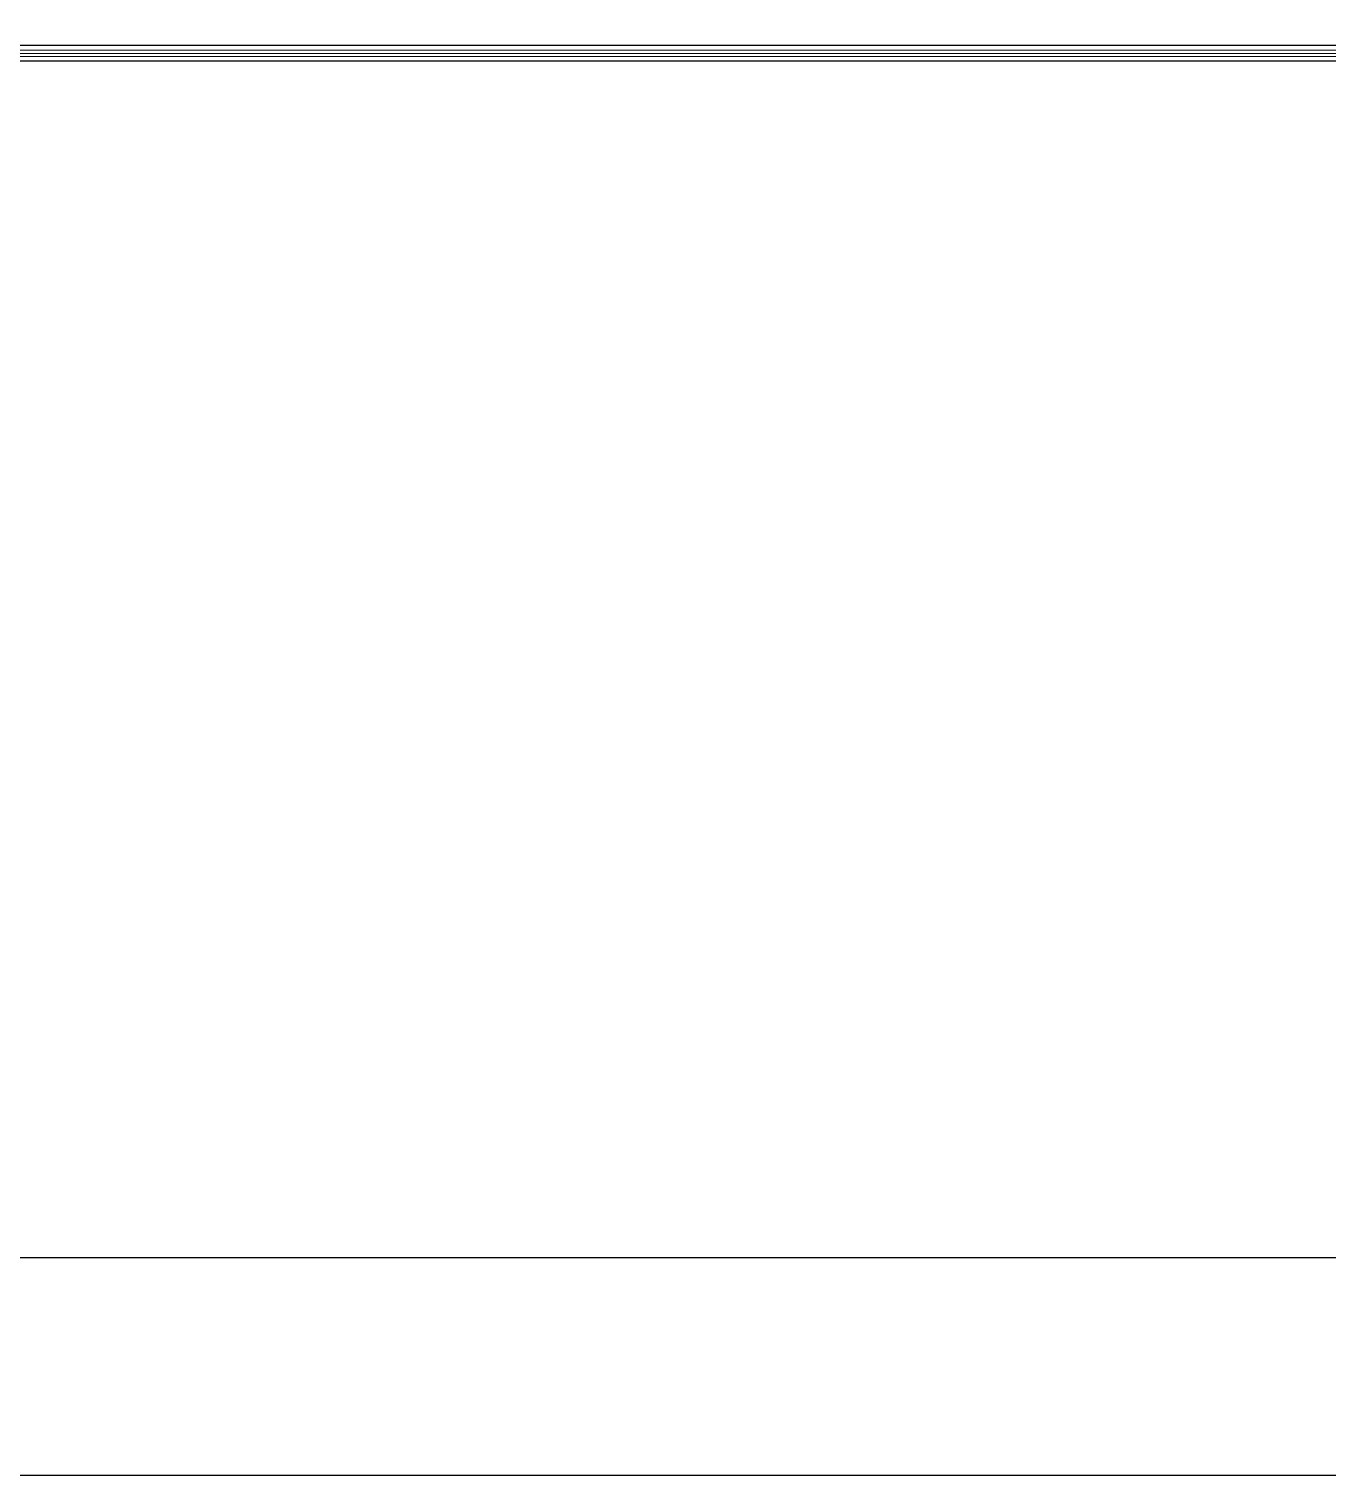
# Model space of a CAD drawing. Header units: inches. Extents: x 54 to 199, y 70 to 109.
# Drawn here: x 134.323 to 136.383, y 70.271 to 72.566 of the extents above; entities that cross this region are included whole.
import ezdxf
from ezdxf.enums import TextEntityAlignment as Align

# ---------------------------------------------------------------- set-up
doc = ezdxf.new("R2010")
doc.units = ezdxf.units.IN
doc.header["$MEASUREMENT"] = 0
doc.layers.add('DETAIL', color=2, linetype='Continuous')
doc.layers.add('GLASS-EEE', color=140, linetype='Continuous', lineweight=5)
doc.layers.add('GOLDCLADDING', color=7, linetype='Continuous', true_color=0xffc20a)
doc.styles.add('ROMANS', font='romans.shx')

# ---------------------------------------------------------------- blocks, each defined once
blk = doc.blocks.new('GRWRFHRH')
at = {"color": 252, "linetype": 'Continuous'}
for p, q in [((6.7345, -0.1296, 0.1445), (-8.3291, -0.1296, -0.1104)), ((6.7345, -0.1546, 0.1461), (-8.3291, -0.1546, -0.1104)), ((6.7345, -0.1546, 0.1461), (-8.3291, -0.1546, -0.1104))]:
    blk.add_line(p, q, dxfattribs=at)
at = {"layer": 'DETAIL', "color": 252, "linetype": 'Continuous'}
blk.add_line((6.7345, -0.1546, 0.1461), (-8.3291, -0.1546, -0.1104), dxfattribs=at)
at = {"layer": 'GLASS-EEE', "color": 252}
for p, q in [((6.7295, -0.1371, 0.1436), (-8.3241, -0.1371, -0.1104)), ((6.7295, -0.1471, 0.1436), (-8.3241, -0.1471, -0.1104)), ((6.7225, -0.1421, 0.1437), (-8.3171, -0.1421, -0.1102))]:
    blk.add_line(p, q, dxfattribs=at)
at = {"color": 252, "style": 'ROMANS'}
for p in [(-5.1176, 7.4592, 0), (3.1653, 4.7064, 0), (-5.1176, 4.6287, 0)]:
    blk.add_attdef('ELEV', text='', height=0.1035, dxfattribs=at).set_placement(p, align=Align.BOTTOM_LEFT)
for p in [(-5.1176, 7.3903, 0), (3.1653, 4.6376, 0), (-5.1176, 4.5599, 0)]:
    blk.add_attdef('LEVEL', text='', height=0.1035, dxfattribs=at).set_placement(p, align=Align.TOP_LEFT)

msp = doc.modelspace()

# ---------------------------------------------------------------- linework, layer by layer
for points in [[(121.7339, 70.2707), (152.873, 70.2707), (152.873, 92.2906), (121.7339, 92.2906)], [(122.0791, 70.6159), (152.5279, 70.6159), (152.5279, 91.9454), (122.0791, 91.9454)]]:
    msp.add_lwpolyline(points, close=True)

# ---------------------------------------------------------------- block references
at = {"layer": 'GOLDCLADDING'}
msp.add_blockref('GRWRFHRH', (139.9781, 72.6693, 0), dxfattribs=at)

doc.saveas('drawing.dxf')
